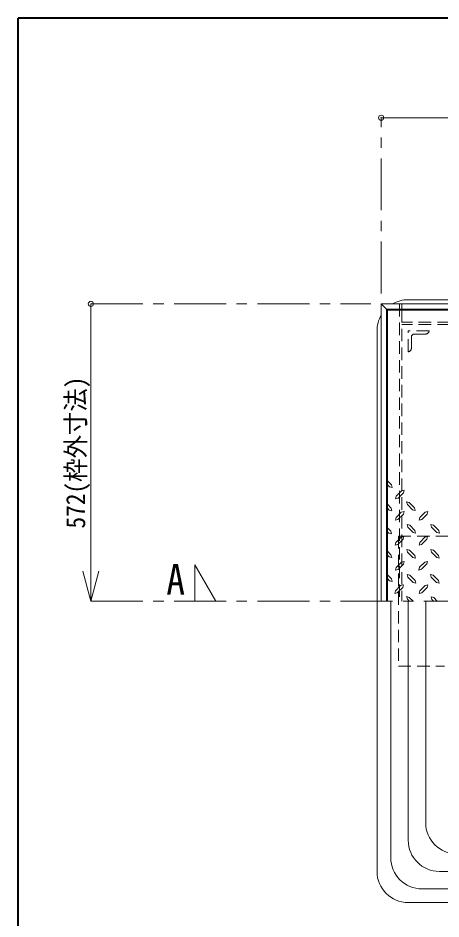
# Model space of a CAD drawing. Units: millimetres at full size, sheet at 1:10; details may follow other scales. Extents: x -2039 to 2011, y -1414 to 1396.
# Drawn here: x -2039 to -1632, y 529 to 1396 of the extents above; entities that cross this region are included whole.
import ezdxf
from ezdxf.enums import TextEntityAlignment as Align

# ---------------------------------------------------------------- set-up
doc = ezdxf.new("R2010")
doc.units = ezdxf.units.MM
doc.header["$LTSCALE"] = 10
doc.header["$PDMODE"] = 32
doc.header["$PDSIZE"] = 5
doc.linetypes.add('CHAIN1', pattern=[8, 5, -1, 1, -1])
doc.linetypes.add('DASHED1', pattern=[1.8, 1.2, -0.6])
doc.layers.add('0-0_ﾚｲﾔ1', color=4, linetype='Continuous', lineweight=9)
doc.styles.add('ＭＳ ゴシック', font='')
doc.styles.get('ＭＳ ゴシック').set_extended_font_data('MS Gothic')

msp = doc.modelspace()

# ---------------------------------------------------------------- linework, layer by layer
at = {"layer": '0-0_ﾚｲﾔ1', "color": 1, "lineweight": 40}
for p in [(-2038.77, -1414.45), (2011.23, 1395.55)]:
    msp.add_line(p, (-2038.77, 1395.55), dxfattribs=at)
at = {"layer": '0-0_ﾚｲﾔ1'}
for p, q in [((-667.77, 1299.55), (-1689.77, 1299.55)), ((-1968.77, 834.55), (-1968.77, 1120.55)), ((-693.77, 1124.55), (-1663.77, 1124.55)), ((-1693.77, 834.55), (-1693.77, 1094.55)), ((-1679.87, 946.41), (-1683.77, 950.46)), ((-1681.72, 944.48), (-1683.77, 946.53)), ((-1679.87, 946.41), (-1679.15, 943.84)), ((-1681.72, 944.48), (-1679.15, 943.84)), ((-1670.31, 940.54), (-1675.29, 935.48)), ((-1668.38, 938.69), (-1673.44, 933.63)), ((-1670.31, 940.54), (-1667.74, 941.27)), ((-1668.38, 938.69), (-1667.74, 941.27)), ((-1680.27, 924.15), (-1683.77, 927.79)), ((-1665.33, 930.18), (-1662.76, 929.45)), ((-1664.6, 927.61), (-1665.33, 930.18)), ((-1659.54, 922.54), (-1664.6, 927.61)), ((-1657.69, 924.47), (-1662.76, 929.45)), ((-1682.12, 922.22), (-1683.77, 923.87)), ((-1682.12, 922.22), (-1679.55, 921.58)), ((-1680.27, 924.15), (-1679.55, 921.58)), ((-1670.39, 920.13), (-1675.45, 915.07)), ((-1670.39, 920.13), (-1667.82, 920.77)), ((-1668.46, 918.28), (-1667.82, 920.77)), ((-1659.54, 922.54), (-1656.97, 921.9)), ((-1657.69, 924.47), (-1656.97, 921.9)), ((-1647.49, 920.05), (-1652.55, 914.99)), ((-1647.49, 920.05), (-1644.92, 920.69)), ((-1645.56, 918.2), (-1644.92, 920.69)), ((-1680.6, 901.89), (-1683.77, 905.06)), ((-1680.6, 901.89), (-1679.95, 899.32)), ((-1664.93, 908.24), (-1662.35, 907.6)), ((-1664.2, 905.75), (-1664.93, 908.24)), ((-1659.14, 900.61), (-1664.2, 905.75)), ((-1657.29, 902.53), (-1662.35, 907.6)), ((-1657.29, 902.53), (-1656.65, 899.96)), ((-1642.02, 908.16), (-1639.45, 907.52)), ((-1641.3, 905.67), (-1642.02, 908.16)), ((-1636.24, 900.52), (-1641.3, 905.67)), ((-1634.39, 902.45), (-1639.45, 907.52)), ((-1634.39, 902.45), (-1633.75, 899.88)), ((-1682.52, 899.96), (-1683.77, 901.21)), ((-1682.52, 899.96), (-1679.95, 899.32)), ((-1670.55, 896.19), (-1675.61, 891.12)), ((-1670.55, 896.19), (-1667.98, 896.83)), ((-1668.62, 894.34), (-1667.98, 896.83)), ((-1659.14, 900.61), (-1656.65, 899.96)), ((-1647.65, 896.11), (-1652.71, 891.04)), ((-1647.65, 896.11), (-1645.08, 896.75)), ((-1645.72, 894.26), (-1645.08, 896.75)), ((-1636.24, 900.52), (-1633.75, 899.88)), ((-1665.09, 884.29), (-1662.51, 883.65)), ((-1664.36, 881.8), (-1665.09, 884.29)), ((-1642.18, 884.21), (-1639.61, 883.57)), ((-1641.46, 881.72), (-1642.18, 884.21)), ((-1680.35, 879.07), (-1683.77, 882.48)), ((-1682.2, 877.14), (-1683.77, 878.71)), ((-1682.2, 877.14), (-1679.63, 876.5)), ((-1680.35, 879.07), (-1679.63, 876.5)), ((-1659.3, 876.66), (-1664.36, 881.8)), ((-1657.45, 878.59), (-1662.51, 883.65)), ((-1659.3, 876.66), (-1656.81, 876.02)), ((-1657.45, 878.59), (-1656.81, 876.02)), ((-1636.4, 876.58), (-1641.46, 881.72)), ((-1634.55, 878.51), (-1639.61, 883.57)), ((-1636.4, 876.58), (-1633.91, 875.94)), ((-1634.55, 878.51), (-1633.91, 875.94)), ((-1670.23, 872), (-1675.29, 866.94)), ((-1670.23, 872), (-1667.66, 872.64)), ((-1668.3, 870.15), (-1667.66, 872.64)), ((-1647.81, 872.16), (-1652.87, 867.1)), ((-1647.81, 872.16), (-1645.24, 872.8)), ((-1645.88, 870.31), (-1645.24, 872.8)), ((-1968.77, 834.55), (-1976.53, 863.53)), ((-1968.77, 834.55), (-1961, 863.53)), ((-1679.87, 856.09), (-1683.77, 859.98)), ((-1664.76, 860.11), (-1662.19, 859.46)), ((-1664.04, 857.61), (-1664.76, 860.11)), ((-1657.13, 854.4), (-1662.19, 859.46)), ((-1642.35, 860.27), (-1639.77, 859.62)), ((-1641.62, 857.77), (-1642.35, 860.27)), ((-1634.71, 854.56), (-1639.77, 859.62)), ((-1681.72, 854.16), (-1683.77, 856.5)), ((-1681.72, 854.16), (-1679.15, 853.52)), ((-1679.87, 856.09), (-1679.15, 853.52)), ((-1671.03, 849.66), (-1676.1, 844.6)), ((-1671.03, 849.66), (-1668.46, 850.3)), ((-1669.1, 847.81), (-1668.46, 850.3)), ((-1658.98, 852.47), (-1664.04, 857.61)), ((-1658.98, 852.47), (-1656.49, 851.83)), ((-1657.13, 854.4), (-1656.49, 851.83)), ((-1647.57, 849.5), (-1652.63, 844.44)), ((-1647.57, 849.5), (-1645, 850.14)), ((-1645.64, 847.65), (-1645, 850.14)), ((-1636.56, 852.63), (-1641.62, 857.77)), ((-1636.56, 852.63), (-1634.07, 851.99)), ((-1634.71, 854.56), (-1634.07, 851.99)), ((-1680.56, 587.76), (-1680.56, 834.55)), ((-1665.33, 838.89), (-1662.76, 838.17)), ((-1664.6, 836.32), (-1665.33, 838.89)), ((-1662.84, 834.55), (-1664.6, 836.32)), ((-1659.14, 834.55), (-1662.76, 838.17)), ((-1646.98, 621.34), (-1646.98, 834.55)), ((-1641.86, 838.73), (-1639.29, 838.09)), ((-1641.22, 836.24), (-1641.86, 838.73)), ((-1639.53, 834.55), (-1641.22, 836.24)), ((-1635.89, 834.55), (-1639.29, 838.09)), ((-706.98, 557.76), (-1650.56, 557.76))]:
    msp.add_line(p, q, dxfattribs=at)
at = {"layer": '0-0_ﾚｲﾔ1', "linetype": 'CHAIN1'}
for p, q in [((-1689.77, 1130.55), (-1689.77, 1299.55)), ((-1968.77, 1120.55), (-1699.77, 1120.55)), ((-1968.77, 834.55), (-363.77, 834.55))]:
    msp.add_line(p, q, dxfattribs=at)
at = {"layer": '0-0_ﾚｲﾔ1', "color": 7, "lineweight": 18}
for p, q in [((-1689.77, 1120.55), (-1683.77, 1114.55)), ((-667.77, 1120.55), (-1689.77, 1120.55)), ((-1689.77, 834.55), (-1689.77, 1120.55)), ((-672.77, 1115.55), (-1684.77, 1115.55)), ((-1684.77, 1115.55), (-1684.77, 834.55)), ((-1669.77, 1115.55), (-1669.77, 1114.55)), ((-1693.77, 834.55), (-1693.77, 574.55)), ((-693.77, 544.55), (-1663.77, 544.55))]:
    msp.add_line(p, q, dxfattribs=at)
at = {"layer": '0-0_ﾚｲﾔ1', "linetype": 'DASHED1'}
for p, q in [((-1672.07, 1120.55), (-1672.07, 834.55)), ((-1669.77, 1120.55), (-1669.77, 1115.55)), ((-1669.77, 1114.55), (-1669.77, 834.55)), ((-687.77, 1102.85), (-1669.77, 1102.85)), ((-687.77, 1100.55), (-1669.77, 1100.55)), ((-1673.14, 897.05), (-1613.14, 897.05))]:
    msp.add_line(p, q, dxfattribs=at)
at = {"layer": '0-0_ﾚｲﾔ1', "color": 5, "lineweight": 25}
for p in [(-673.77, 1114.55), (-1683.77, 834.55)]:
    msp.add_line(p, (-1683.77, 1114.55), dxfattribs=at)
at = {"layer": '0-0_ﾚｲﾔ1', "color": 7, "linetype": 'DASHED1', "lineweight": 18}
for p, q in [((-1643.77, 1094.55), (-1663.77, 1094.55)), ((-1663.77, 1074.55), (-1663.77, 1094.55)), ((-1660.77, 1088.55), (-1660.77, 1077.55)), ((-1646.77, 1091.55), (-1657.77, 1091.55))]:
    msp.add_line(p, q, dxfattribs=at)
at = {"layer": '0-0_ﾚｲﾔ1', "color": 3, "lineweight": 18}
for p, q in [((-1663.77, 604.55), (-1663.77, 834.55)), ((-723.77, 574.55), (-1633.77, 574.55))]:
    msp.add_line(p, q, dxfattribs=at)
at = {"layer": '0-0_ﾚｲﾔ1'}
for points in [[(-1673.44, 933.63), (-1676.01, 932.91), (-1675.29, 935.48)], [(-1668.46, 918.28), (-1673.6, 913.14), (-1676.1, 912.5), (-1675.45, 915.07)], [(-1645.56, 918.2), (-1650.7, 913.06), (-1653.19, 912.42), (-1652.55, 914.99)], [(-1668.62, 894.34), (-1673.76, 889.19), (-1676.26, 888.55), (-1675.61, 891.12)], [(-1645.72, 894.26), (-1650.86, 889.11), (-1653.35, 888.47), (-1652.71, 891.04)], [(-1668.3, 870.15), (-1673.44, 865.01), (-1675.93, 864.36), (-1675.29, 866.94)], [(-1645.88, 870.31), (-1651.02, 865.17), (-1653.51, 864.52), (-1652.87, 867.1)], [(-1669.1, 847.81), (-1674.25, 842.67), (-1676.74, 842.02), (-1676.1, 844.6)], [(-1645.64, 847.65), (-1650.78, 842.51), (-1653.27, 841.86), (-1652.63, 844.44)]]:
    msp.add_lwpolyline(points, dxfattribs=at)
at = {"layer": '0-0_ﾚｲﾔ1', "linetype": 'DASHED1'}
msp.add_lwpolyline([(-1673.14, 897.05), (-1673.14, 772.05), (-1628.77, 772.05)], dxfattribs=at)
at = {"layer": '0-0_ﾚｲﾔ1', "linetype": 'CHAIN1'}
msp.add_lwpolyline([(-1848.77, 834.55), (-1868.77, 869.55), (-1868.77, 834.55)], dxfattribs=at)
at = {"layer": '0-0_ﾚｲﾔ1'}
for centre, start, end in [((-1663.77, 1094.55), 90, 119.92643), ((-1663.77, 1094.55), 150.07357, 180), ((-1616.98, 621.34), 180, 270), ((-1650.56, 587.76), 180, 270)]:
    msp.add_arc(centre, 30, start, end, dxfattribs=at)
at = {"layer": '0-0_ﾚｲﾔ1', "color": 7, "linetype": 'DASHED1', "lineweight": 18}
for centre, start, end in [((-1646.77, 1094.55), 270, 0), ((-1657.77, 1088.55), 90, 180), ((-1663.77, 1077.55), 270, 0)]:
    msp.add_arc(centre, 3, start, end, dxfattribs=at)
at = {"layer": '0-0_ﾚｲﾔ1', "color": 3, "lineweight": 18}
msp.add_arc((-1633.77, 604.55), 30, 180, 270, dxfattribs=at)
at = {"layer": '0-0_ﾚｲﾔ1', "color": 7, "lineweight": 18}
msp.add_arc((-1663.77, 574.55), 30, 180, 270, dxfattribs=at)
at = {"layer": '0-0_ﾚｲﾔ1', "color": 1}
for p in [(-1689.77, 1299.55), (-1968.77, 1120.55)]:
    msp.add_point(p, dxfattribs=at)

# ---------------------------------------------------------------- texts
at = {"layer": '0-0_ﾚｲﾔ1', "color": 7, "style": 'ＭＳ ゴシック', "width": 0.9}
msp.add_text('572(枠外寸法)', height=18.33, rotation=90, dxfattribs=at).set_placement((-1968.77, 904.43), align=Align.BOTTOM_LEFT)
msp.add_text('A', height=29.33, dxfattribs=at).set_placement((-1896.27, 832.05), align=Align.BOTTOM_LEFT)

doc.saveas('drawing.dxf')
